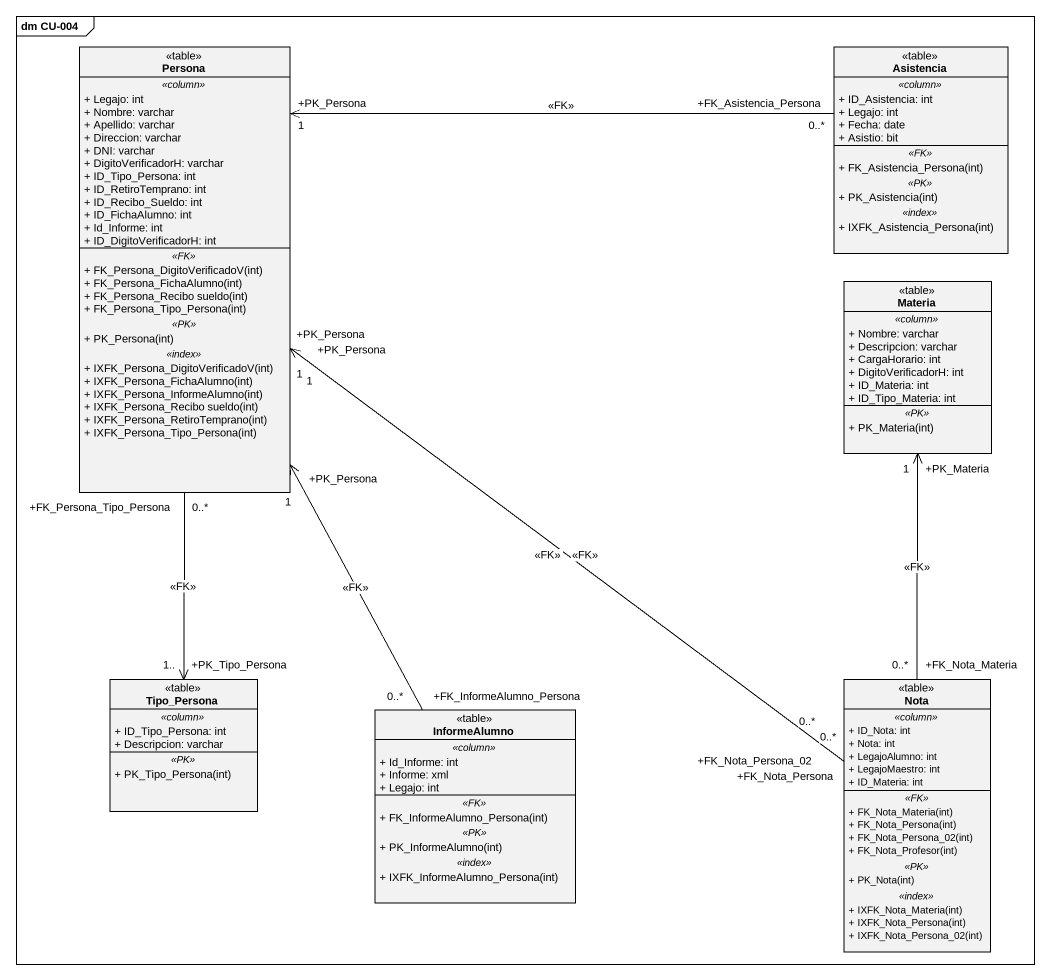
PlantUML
@startuml
mainframe dm CU-004
hide circle
hide empty members
skinparam classAttributeIconSize 0
class Persona <<table>> {
  .. <<column>> ..
  + Legajo: int
  + Nombre: varchar
  + Apellido: varchar
  + Direccion: varchar
  + DNI: varchar
  + DigitoVerificadorH: varchar
  + ID_Tipo_Persona: int
  + ID_RetiroTemprano: int
  + ID_Recibo_Sueldo: int
  + ID_FichaAlumno: int
  + Id_Informe: int
  + ID_DigitoVerificadorH: int
  .. <<FK>> ..
  + FK_Persona_DigitoVerificadoV(int)
  + FK_Persona_FichaAlumno(int)
  + FK_Persona_Recibo sueldo(int)
  + FK_Persona_Tipo_Persona(int)
  .. <<PK>> ..
  + PK_Persona(int)
  .. <<index>> ..
  + IXFK_Persona_DigitoVerificadoV(int)
  + IXFK_Persona_FichaAlumno(int)
  + IXFK_Persona_InformeAlumno(int)
  + IXFK_Persona_Recibo sueldo(int)
  + IXFK_Persona_RetiroTemprano(int)
  + IXFK_Persona_Tipo_Persona(int)
}
class Asistencia <<table>> {
  .. <<column>> ..
  + ID_Asistencia: int
  + Legajo: int
  + Fecha: date
  + Asistio: bit
  .. <<FK>> ..
  + FK_Asistencia_Persona(int)
  .. <<PK>> ..
  + PK_Asistencia(int)
  .. <<index>> ..
  + IXFK_Asistencia_Persona(int)
}
class Materia <<table>> {
  .. <<column>> ..
  + Nombre: varchar
  + Descripcion: varchar
  + CargaHorario: int
  + DigitoVerificadorH: int
  + ID_Materia: int
  + ID_Tipo_Materia: int
  .. <<PK>> ..
  + PK_Materia(int)
}
class Tipo_Persona <<table>> {
  .. <<column>> ..
  + ID_Tipo_Persona: int
  + Descripcion: varchar
  .. <<PK>> ..
  + PK_Tipo_Persona(int)
}
class Nota <<table>> {
  .. <<column>> ..
  + ID_Nota: int
  + Nota: int
  + LegajoAlumno: int
  + LegajoMaestro: int
  + ID_Materia: int
  .. <<FK>> ..
  + FK_Nota_Materia(int)
  + FK_Nota_Persona(int)
  + FK_Nota_Persona_02(int)
  + FK_Nota_Profesor(int)
  .. <<PK>> ..
  + PK_Nota(int)
  .. <<index>> ..
  + IXFK_Nota_Materia(int)
  + IXFK_Nota_Persona(int)
  + IXFK_Nota_Persona_02(int)
}
class InformeAlumno <<table>> {
  .. <<column>> ..
  + Id_Informe: int
  + Informe: xml
  + Legajo: int
  .. <<FK>> ..
  + FK_InformeAlumno_Persona(int)
  .. <<PK>> ..
  + PK_InformeAlumno(int)
  .. <<index>> ..
  + IXFK_InformeAlumno_Persona(int)
}
Persona "+FK_Persona_Tipo_Persona\n0..*" --> "+PK_Tipo_Persona\n1.." Tipo_Persona : <<FK>>
Asistencia "+FK_Asistencia_Persona\n0..*" -left-> "+PK_Persona\n1" Persona : <<FK>>
Nota "+FK_Nota_Persona\n0..*" -up-> "+PK_Persona\n1" Persona : <<FK>>
Nota "+FK_Nota_Persona_02\n0..*" -up-> "+PK_Persona\n1" Persona : <<FK>>
Nota "+FK_Nota_Materia\n0..*" -up-> "+PK_Materia\n1" Materia : <<FK>>
InformeAlumno "+FK_InformeAlumno_Persona\n0..*" -up-> "+PK_Persona\n1" Persona : <<FK>>
@enduml
